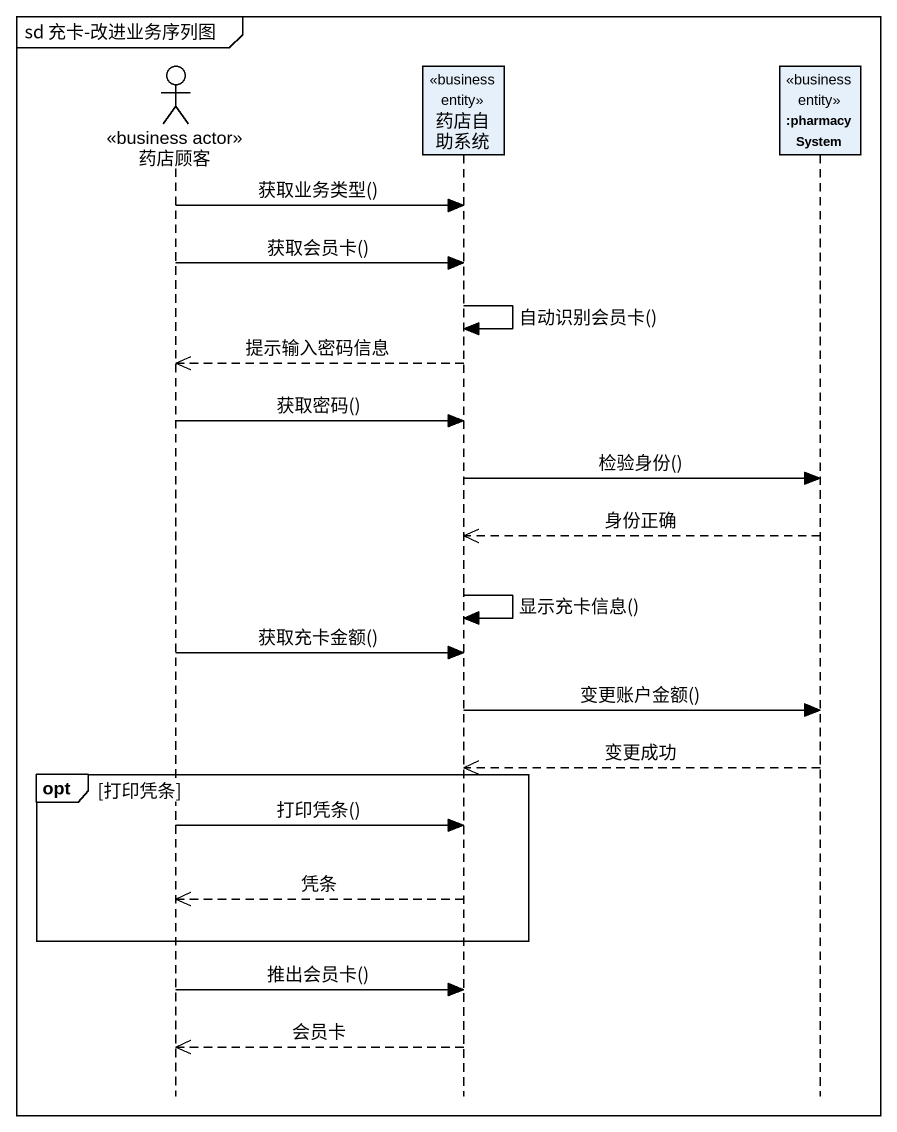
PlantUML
@startuml
mainframe sd 充卡-改进业务序列图
hide footbox
actor 药店顾客 <<business actor>>
participant 药店自助系统 <<business entity>>
participant ":pharmacy System" as pharmacy_System <<business entity>>

药店顾客 -> 药店自助系统 : 获取业务类型()
药店顾客 -> 药店自助系统 : 获取会员卡()
药店自助系统 -> 药店自助系统 : 自动识别会员卡()
药店自助系统 -->> 药店顾客 : 提示输入密码信息
药店顾客 -> 药店自助系统 : 获取密码()
药店自助系统 -> pharmacy_System : 检验身份()
pharmacy_System -->> 药店自助系统 : 身份正确
药店自助系统 -> 药店自助系统 : 显示充卡信息()
药店顾客 -> 药店自助系统 : 获取充卡金额()
药店自助系统 -> pharmacy_System : 变更账户金额()
pharmacy_System -->> 药店自助系统 : 变更成功
opt 打印凭条
  药店顾客 -> 药店自助系统 : 打印凭条()
  药店自助系统 -->> 药店顾客 : 凭条
end
药店顾客 -> 药店自助系统 : 推出会员卡()
药店自助系统 -->> 药店顾客 : 会员卡
@enduml
